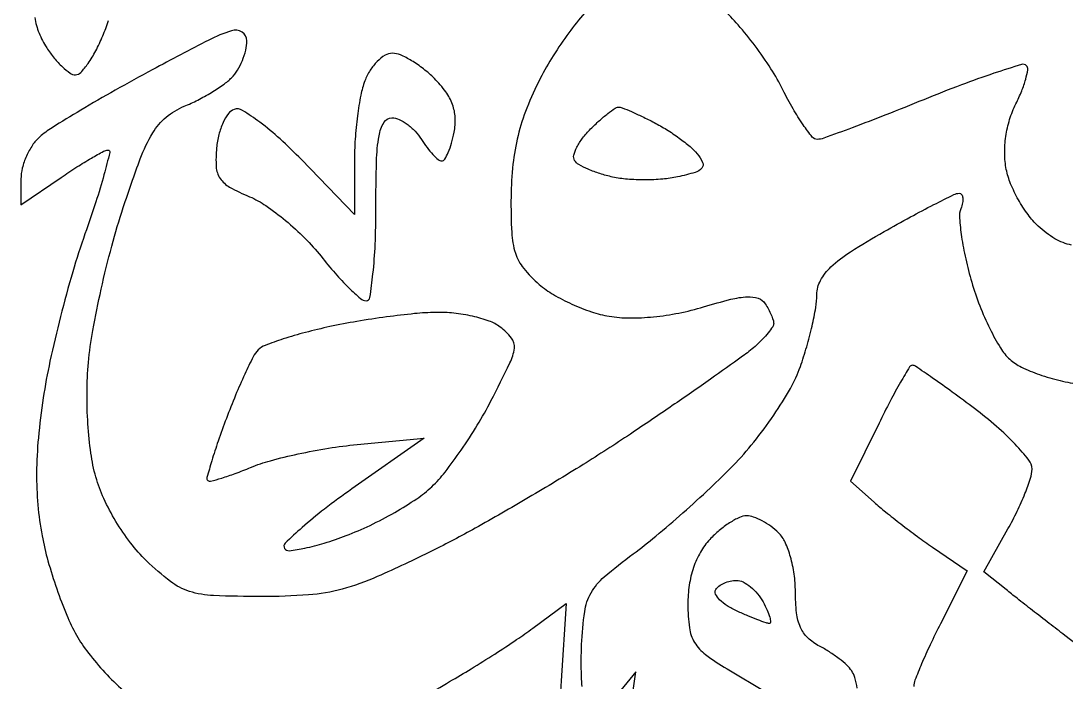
# Model space of a CAD drawing. Extents: x 3.4 to 43.8, y 4.7 to 62.8.
# Drawn here: x 9.9 to 18.12, y 27.46 to 32.66 of the extents above; entities that cross this region are included whole.
import ezdxf

# ---------------------------------------------------------------- set-up
doc = ezdxf.new("R2010")
doc.units = 0
doc.header["$MEASUREMENT"] = 0

msp = doc.modelspace()

# ---------------------------------------------------------------- linework, layer by layer
for points in [[(14.330708, 32.718364, 0.01861), (14.207577, 32.563045, 0.018222), (14.085266, 32.382974, 0.02118), (13.982789, 32.203104, 0.024463), (13.877534, 31.971522, 0.033823), (13.807914, 31.754226, 0.033731), (13.768103, 31.529069, 0.02414), (13.752943, 31.273697, 0.014457), (13.757992, 30.991444, 0.066356), (13.787136, 30.830661, 0.092906), (13.852349, 30.710466, 0.04443), (13.975263, 30.584009, 0.045016), (14.085786, 30.504967, 0.026137), (14.230748, 30.429757, 0.025963), (14.38519, 30.369067, 0.039371), (14.525163, 30.334248, 0.040489), (14.685711, 30.320703, 0.025486), (14.873826, 30.329688, 0.024227), (15.072903, 30.359191, 0.024628), (15.267088, 30.407705, -0.011774), (15.48088, 30.466994, -0.049291), (15.612718, 30.486713, -0.094603), (15.697662, 30.474858, -0.17099), (15.752242, 30.431969, -0.019109), (15.777358, 30.388892, -0.019812), (15.798788, 30.344531, -0.019969), (15.814214, 30.304816, -0.07635), (15.818905, 30.278762, -0.155464), (15.811054, 30.251738, -0.022123), (15.77633, 30.204652, -0.023419), (15.728748, 30.151106, -0.018026), (15.67215, 30.097159, -0.025693), (15.574045, 30.018794, -0.002427), (15.32303, 29.840435, -0.003101), (15.021204, 29.630954, -0.002437), (14.691557, 29.407533, -0.008665), (14.319851, 29.167474, -0.005941), (13.890259, 28.907489, -0.00599), (13.470398, 28.66689, -0.012082), (13.132835, 28.489336, -0.010014), (12.701295, 28.28616, -0.039491), (12.424725, 28.187997, -0.047041), (12.160626, 28.143177, -0.018526), (11.791627, 28.1295, -0.010423), (11.413396, 28.137385, -0.065298), (11.223288, 28.17043, -0.089092), (11.074755, 28.2478, -0.027967), (10.884511, 28.412601, -0.036665), (10.760322, 28.552011, -0.027815), (10.644869, 28.721202, -0.028005), (10.549928, 28.900406, -0.039573), (10.487661, 29.069883, -0.03347), (10.448709, 29.256217, -0.01871), (10.425172, 29.486749, -0.018011), (10.41818, 29.733633, -0.020169), (10.4296, 29.971182, -0.022802), (10.463406, 30.222012, -0.010368), (10.529284, 30.546503, -0.010242), (10.61299, 30.886324, -0.013849), (10.703364, 31.189512, -0.009299), (10.836981, 31.572119, -0.046972), (10.934974, 31.77578, -0.082988), (11.040334, 31.898873, -0.07629), (11.182918, 31.98531, 0.020448), (11.288363, 32.034129, 0.016964), (11.396401, 32.094335, 0.017298), (11.491702, 32.156354, 0.043499), (11.555105, 32.209591, 0.0597), (11.600944, 32.267911, 0.03904), (11.63964, 32.344308, 0.038994), (11.666048, 32.425948, 0.058793), (11.6748, 32.500119, 0.257676), (11.637319, 32.568018, 0.218262), (11.555051, 32.578962, 0.045059), (11.37498, 32.50545, 0.00387), (10.93455, 32.273132, 0.004896), (10.640265, 32.111246, 0.005974), (10.368259, 31.953818, 0.005064), (10.142781, 31.816586, 0.041491), (10.04625, 31.744744, 0.064563), (9.989563, 31.679996, 0.042702), (9.94169, 31.593358, 0.042578), (9.909061, 31.499436, 0.062394), (9.8982, 31.412738), (9.8982, 31.2113), (10.213939, 31.42585, -0.007227), (10.338739, 31.508043, -0.010194), (10.452448, 31.577376, -0.006729), (10.548954, 31.631828, -0.125718), (10.582509, 31.6404, -0.487847), (10.59709, 31.62173, -0.005608), (10.551328, 31.446847, -0.011555), (10.487813, 31.234205, -0.006688), (10.402173, 30.981495, 0.013914), (10.305915, 30.683352, 0.00879), (10.209501, 30.330714, 0.008825), (10.126897, 29.980535, 0.01604), (10.073697, 29.691345, 0.014156), (10.035396, 29.377765, 0.021224), (10.021396, 29.102366, 0.023527), (10.031159, 28.85022, 0.025629), (10.064647, 28.607294, 0.021494), (10.111107, 28.409954, 0.014871), (10.17976, 28.191074, 0.015024), (10.258465, 27.984314, 0.029575), (10.335395, 27.82623, 0.037056), (10.428986, 27.685267, 0.022502), (10.558756, 27.532811, 0.022488), (10.701936, 27.392396, 0.036535)], [(18.162123, 30.893993, -0.088329), (18.030892, 30.943283, -0.054727), (17.898947, 31.042519, -0.046404), (17.81902, 31.132941, -0.029878), (17.743306, 31.250705, -0.029959), (17.68254, 31.375942, -0.048652), (17.648226, 31.489018, -0.047366), (17.63538, 31.613621, -0.038436), (17.644613, 31.747674, -0.037792), (17.674641, 31.881239, -0.041535), (17.723803, 32.004426, 0.019521), (17.769431, 32.105592, 0.02861), (17.800827, 32.198016, 0.027878), (17.817147, 32.272926, 0.240526), (17.806927, 32.304473, 0.278502), (17.768595, 32.313942, 0.004628), (17.551134, 32.244203, 0.010445), (17.294578, 32.153312, 0.006566), (16.998503, 32.03694, -0.003171), (16.700356, 31.91741, -0.004681), (16.437089, 31.816632, -0.002231), (16.212374, 31.734156, -0.087044), (16.160178, 31.725, -0.228241), (16.121706, 31.743527, -0.017194), (16.050697, 31.839134, -0.02102), (15.971567, 31.964675, -0.014298), (15.891823, 32.113541, 0.026674), (15.797128, 32.280271, 0.017984), (15.672489, 32.460198, 0.018145), (15.538958, 32.625976, 0.033989), (15.417645, 32.748041, 0.03324)], [(10.006863, 32.68261, 0.054418), (10.040855, 32.560895, 0.049783), (10.10105, 32.445428, 0.026447), (10.16082, 32.363954, 0.032642), (10.225083, 32.295118, 0.03444), (10.284958, 32.246141, 0.155426), (10.327467, 32.2326, 0.210095), (10.368846, 32.25079, 0.032487), (10.426352, 32.322265, 0.031546), (10.486779, 32.420937, 0.022663), (10.541973, 32.537844, 0.01917), (10.587055, 32.658549, 0.027572)], [(14.311891, 27.421282, -0.016575), (14.305278, 27.580684, -0.013478), (14.308465, 27.751607, -0.022861), (14.332205, 28.010879, -0.095282), (14.382371, 28.158776, -0.087108), (14.486025, 28.284166, -0.017334), (14.714553, 28.465803, 0.014361), (14.891158, 28.604466, 0.007388), (15.104596, 28.787595, 0.007336), (15.318849, 28.982665, 0.010994), (15.499548, 29.159725, 0.024663), (15.662007, 29.343366, 0.019535), (15.819431, 29.556628, 0.019956), (15.950323, 29.76684, 0.044671), (16.028298, 29.937886, 0.014585), (16.078178, 30.093991, 0.013474), (16.120324, 30.256895, 0.013607), (16.149983, 30.403959, 0.042974), (16.1586, 30.504037, -0.125345), (16.18696, 30.615389, -0.079897), (16.269162, 30.721692, -0.046799), (16.422719, 30.840764, -0.0126), (16.68735, 30.999696, -0.00442), (16.894361, 31.114624, -0.006477), (17.078638, 31.211739, -0.003369), (17.235757, 31.290627, -0.10972), (17.276895, 31.300696, -0.24569), (17.296112, 31.291165, -0.129421), (17.306036, 31.265668, -0.078542), (17.304348, 31.226441, -0.041684), (17.290728, 31.17962, 0.111226), (17.279987, 31.105998, 0.017502), (17.29641, 30.959553, 0.018703), (17.328824, 30.785459, 0.015359), (17.376017, 30.60231, 0.022323), (17.438979, 30.417015, 0.021753), (17.518691, 30.236427, 0.022261), (17.602541, 30.08428, 0.071879), (17.676001, 29.995586, 0.071831), (17.767291, 29.934178, 0.027685), (17.908661, 29.875508, 0.02672), (18.071353, 29.827915, 0.029741), (18.232496, 29.799971, -0.013284)], [(18.397766, 27.602324), (18.109076, 27.823612, -0.001158), (17.985777, 27.918578, -0.000939), (17.853987, 28.020967, -0.000949), (17.732852, 28.115814, -0.002466), (17.646085, 28.184713), (17.471784, 28.324525), (17.661192, 28.661531, 0.015374), (17.733699, 28.800367, 0.017013), (17.794961, 28.938843, 0.016594), (17.839054, 29.059894, 0.079197), (17.8506, 29.132328, 0.170026), (17.825745, 29.203307, 0.021709), (17.717873, 29.327028, 0.023404), (17.571803, 29.46684, 0.017505), (17.398763, 29.607259, 0.003791), (17.222831, 29.738007, 0.005834), (17.068449, 29.84819, 0.002221), (16.934801, 29.940362, 0.15096), (16.908786, 29.9484, 0.263943), (16.887552, 29.936352, 0.004348), (16.816185, 29.81451, 0.009989), (16.735546, 29.66732, 0.006311), (16.647104, 29.492604), (16.423561, 29.036809), (16.608331, 28.871946, 0.012432), (16.698475, 28.795452, 0.005743), (16.819268, 28.70028, 0.005684), (16.948595, 28.60309, 0.007859), (17.066952, 28.519062), (17.340804, 28.331042), (17.130402, 27.915833, 0.006931), (17.049813, 27.751176, 0.009356), (16.981806, 27.599941, 0.00681), (16.929295, 27.472289, 0.094438), (16.92, 27.423515, 0.206272)], [(16.476532, 27.409899, 0.023385), (16.456317, 27.494081, 0.076725), (16.432255, 27.545785, 0.061491), (16.395522, 27.588387, 0.020748), (16.332443, 27.640972, 0.020279), (16.257181, 27.693897, 0.021907), (16.17975, 27.739112, -0.068272), (16.087046, 27.805441, -0.099412), (16.029209, 27.887275, -0.076999), (15.998624, 28.000703, -0.027428), (15.9894, 28.168734, 0.034698), (15.979798, 28.306939, 0.035331), (15.951177, 28.441636, 0.037942), (15.908577, 28.556254, 0.088657), (15.856457, 28.631057, 0.039212), (15.79691, 28.681931, 0.035196), (15.728033, 28.724948, 0.036962), (15.660461, 28.75464, 0.085236), (15.605953, 28.764, 0.108246), (15.549044, 28.751534, 0.034219), (15.472254, 28.709612, 0.032356), (15.390576, 28.649705, 0.030826), (15.315896, 28.578848, 0.057977), (15.242111, 28.478538, 0.048161), (15.187803, 28.357619, 0.044728), (15.154539, 28.21959, 0.036788), (15.1434, 28.068395, 0.032836), (15.155536, 27.883801, 0.104181), (15.196461, 27.767704, 0.096915), (15.282581, 27.67334, 0.0262), (15.452086, 27.560965), (15.760771, 27.378836)], [(13.070044, 27.334603, -0.021729), (13.269934, 27.461295, 0.007044), (13.439542, 27.56194, 0.005208), (13.624394, 27.677846, 0.005265), (13.796762, 27.791023, 0.011767), (13.924781, 27.881465), (14.186662, 28.075874), (14.147499, 27.465638, 0.009174), (14.1326, 27.140134, 0.041676)], [(14.687793, 27.204759), (14.734111, 27.5373), (14.570161, 27.335442, -0.027555)]]:
    msp.add_lwpolyline(points, format="xyb")
for points in [[(12.818652, 32.4018, 0.136071), (12.761761, 32.386026, 0.06215), (12.700598, 32.338054, 0.05488), (12.64472, 32.2678, 0.049774), (12.603306, 32.184793, 0.043159), (12.571524, 32.07303, 0.015358), (12.545036, 31.908975, 0.015108), (12.526857, 31.726222, 0.017236), (12.5208, 31.550573), (12.5208, 31.133361), (12.104428, 31.56534, 0.016582), (11.936743, 31.728143, 0.023953), (11.777354, 31.859578, 0.021326), (11.641205, 31.952529, 0.222004), (11.575678, 31.960394, 0.155881), (11.530652, 31.92779, 0.051173), (11.488595, 31.856425, 0.045173), (11.455373, 31.762505, 0.037761), (11.437034, 31.658308, 0.039089), (11.433962, 31.509159, 0.134731), (11.464603, 31.418338, 0.118773), (11.539894, 31.349437, 0.027231), (11.696249, 31.273864, -0.051561), (11.825312, 31.203556, -0.023264), (11.979134, 31.087017, -0.022738), (12.131531, 30.947767, -0.028789), (12.258374, 30.805291, 0.012689), (12.36999, 30.671486, 0.017922), (12.476517, 30.558604, 0.014203), (12.569016, 30.472413, 0.18241), (12.612509, 30.456, 0.370887), (12.64332, 30.4825, 0.010703), (12.667237, 30.667236, 0.016727), (12.684424, 30.89939, 0.010112), (12.69, 31.1751, -0.006467), (12.694888, 31.553023, -0.036977), (12.714861, 31.752519, -0.087408), (12.753021, 31.857685, -0.268256), (12.816183, 31.8942, -0.107418), (12.872164, 31.882033, -0.050645), (12.93634, 31.844497, -0.046919), (12.998261, 31.789726, -0.048682), (13.048033, 31.725, 0.021484), (13.092475, 31.660208, 0.028372), (13.138637, 31.605502, 0.028335), (13.180712, 31.565791, 0.176772), (13.208088, 31.5558, 0.261266), (13.231761, 31.569076, 0.034932), (13.25911, 31.62177, 0.033071), (13.285007, 31.694334, 0.021952), (13.305406, 31.780377, 0.05892), (13.313611, 31.895462, 0.076583), (13.292703, 31.998926, 0.069365), (13.239357, 32.098754, 0.039049), (13.149914, 32.203377, 0.030256), (13.064185, 32.279314, 0.031194), (12.970756, 32.343513, 0.032839), (12.883196, 32.388435, 0.102448)], [(14.597701, 31.9788, -0.094621), (14.62675, 31.973253, -0.007517), (14.69946, 31.943162, -0.009977), (14.785563, 31.903945, -0.007479), (14.878813, 31.857478, -0.020707), (14.976234, 31.801872, -0.017279), (15.074948, 31.735115, -0.017625), (15.161071, 31.667662, -0.04463), (15.217055, 31.611288, -0.066308), (15.259457, 31.5437, -0.290851), (15.253261, 31.499148, -0.146605), (15.200604, 31.464996, -0.017009), (15.062843, 31.429788, -0.033118), (14.94575, 31.412092, -0.020409), (14.806473, 31.406104, -0.020435), (14.667678, 31.411479, -0.034171), (14.55217, 31.428687, -0.022434), (14.45198, 31.455454, -0.026377), (14.359992, 31.489938, -0.026732), (14.286658, 31.526716, -0.125379), (14.252984, 31.559223, -0.205257), (14.246899, 31.599851, -0.053752), (14.270854, 31.662805, -0.045499), (14.316347, 31.735054, -0.033141), (14.378914, 31.806514, -0.012522), (14.448294, 31.872504, -0.017068), (14.514251, 31.928191, -0.013956), (14.57102, 31.970382, -0.154007)], [(13.16028, 30.36431, 0.01978), (12.994398, 30.354311, 0.00852), (12.77428, 30.328485, 0.008415), (12.540579, 30.293006, 0.011017), (12.32843, 30.25231, 0.011189), (12.135804, 30.206407, 0.014384), (11.961079, 30.155202, 0.012205), (11.818749, 30.105134, 0.109683), (11.763812, 30.06905, 0.075803), (11.725087, 30.014788, 0.008574), (11.65903, 29.878515, 0.010227), (11.586095, 29.71242, 0.008146), (11.514039, 29.530443, 0.006693), (11.449456, 29.352046, 0.0106), (11.399437, 29.197365, 0.004812), (11.361527, 29.066482, 0.270768), (11.367718, 29.042882, 0.266219), (11.390045, 29.036822, 0.0097), (11.477947, 29.061599, 0.015452), (11.583991, 29.097335, 0.00996), (11.704627, 29.144941, -0.032842), (11.860039, 29.198194, -0.013187), (12.078455, 29.251201, -0.012983), (12.317535, 29.296129, -0.016017), (12.542466, 29.325022), (13.0707, 29.375743), (12.500643, 28.975586, 0.010559), (12.285067, 28.817362, 0.017281), (12.110167, 28.673354, 0.011363), (11.977073, 28.550327, 0.35248), (11.971868, 28.508633, 0.293086), (12.009646, 28.490523, 0.02037), (12.1315, 28.510678, 0.023797), (12.284107, 28.550008, 0.015227), (12.457325, 28.609393, 0.02204), (12.644129, 28.689431, 0.017581), (12.838136, 28.791428, 0.01792), (13.011309, 28.898802, 0.042137), (13.129968, 28.993796, 0.037452), (13.2341, 29.108616, 0.014585), (13.360893, 29.281576, 0.014343), (13.487846, 29.477594, 0.017277), (13.595268, 29.668966, 0.006089), (13.744418, 29.966432, 0.082216), (13.77893, 30.082709, 0.200018), (13.756743, 30.162766, 0.066711), (13.66788, 30.249345, 0.074444), (13.580937, 30.295781, 0.02981), (13.451032, 30.333464, 0.028687), (13.303796, 30.358037, 0.032175)], [(15.526116, 28.2564, -0.115677), (15.578244, 28.244177, -0.054744), (15.636711, 28.206698, -0.050068), (15.69214, 28.151921, -0.05001), (15.7356, 28.0872, -0.017922), (15.76741, 28.022272, -0.03412), (15.787422, 27.967702, -0.046334), (15.794882, 27.929059, -0.443242), (15.784857, 27.918, -0.084586), (15.758865, 27.922429, -0.006749), (15.693174, 27.946485, -0.008982), (15.61526, 27.977831, -0.006766), (15.530733, 28.014971, -0.034384), (15.45243, 28.057369, -0.055906), (15.393537, 28.104674, -0.077753), (15.361126, 28.149388, -0.262167), (15.362546, 28.184171, -0.098282), (15.388298, 28.211841, -0.05243), (15.429009, 28.235183, -0.04933), (15.477312, 28.251043, -0.054722)]]:
    msp.add_lwpolyline(points, format="xyb", close=True)

doc.saveas('drawing.dxf')
